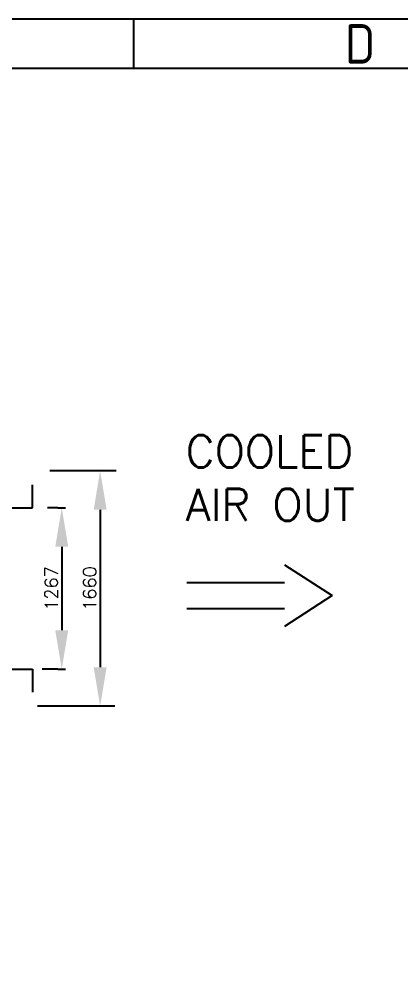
# Model space of a CAD drawing. Extents: x -106182 to 16042, y 3862 to 25647.
# Drawn here: x -95801 to -92858, y 17850 to 25268 of the extents above; entities that cross this region are included whole.
import ezdxf
from ezdxf.enums import TextEntityAlignment as Align

# ---------------------------------------------------------------- set-up
doc = ezdxf.new("R2010")
doc.units = 0
doc.header["$LTSCALE"] = 5
doc.header["$PDMODE"] = 3
doc.layers.get('0').update_dxf_attribs({"linetype": 'CONTINUOUS'})
doc.layers.get('DEFPOINTS').update_dxf_attribs({"linetype": 'CONTINUOUS'})
doc.styles.add('ISOCP', font='isocp.shx')
doc.styles.get("Standard").update_dxf_attribs({"font": 'romans.shx', "height": 100})
doc.dimstyles.get("Standard").update_dxf_attribs({"dimscale": 30, "dimtxt": 2, "dimasz": 1, "dimexe": 0.5, "dimexo": 0.5, "dimgap": 0.2, "dimtad": 1, "dimdec": 0, "dimdsep": 46, "dimtxsty": 'Standard', "dimcen": 2.5, "dimadec": 0, "dimazin": 0, "dimtfac": 1, "dimtdec": 0, "dimtmove": 2, "dimatfit": 3, "dimfxl": 1, "dimtolj": 1, "dimtzin": 0, "dimarcsym": 0})

# ---------------------------------------------------------------- blocks, each defined once
blk = doc.blocks.new('*D41')
at = {"color": 0, "lineweight": -2, "transparency": 16777216}
for p, q in [((-95503.2, 21502.7), (-95442.7, 21502.7)), ((-95472.7, 21202.7), (-95472.7, 20559.6)), ((-95503.2, 20259.6), (-95442.7, 20259.6))]:
    blk.add_line(p, q, dxfattribs=at)
at = {"color": 0, "transparency": 16777216}
for points in [[(-95522.7, 21202.7), (-95422.7, 21202.7), (-95472.7, 21502.7)], [(-95522.7, 20559.6), (-95422.7, 20559.6), (-95472.7, 20259.6)]]:
    blk.add_solid(points, dxfattribs=at)
at = {"layer": 'DEFPOINTS', "color": 0, "transparency": 16777216}
for p in [(-95563.2, 21502.7), (-95563.2, 20259.6), (-95472.7, 20259.6)]:
    blk.add_point(p, dxfattribs=at)
at = {"color": 0, "transparency": 16777216, "insert": (-95552.7, 20881.1), "char_height": 100, "attachment_point": 5, "rotation": 90}
blk.add_mtext('\\A1;1267', dxfattribs=at)
blk = doc.blocks.new('*D44')
at = {"color": 0, "lineweight": -2, "transparency": 16777216}
for p, q in [((-95112.1, 21788.4), (-95206.6, 21788.4)), ((-95176.6, 21488.4), (-95176.6, 20273.5)), ((-95123.5, 19973.5), (-95206.6, 19973.5))]:
    blk.add_line(p, q, dxfattribs=at)
at = {"color": 0, "transparency": 16777216}
for points in [[(-95226.6, 21488.4), (-95126.6, 21488.4), (-95176.6, 21788.4)], [(-95226.6, 20273.5), (-95126.6, 20273.5), (-95176.6, 19973.5)]]:
    blk.add_solid(points, dxfattribs=at)
at = {"layer": 'DEFPOINTS', "color": 0, "transparency": 16777216}
for p in [(-95052.1, 21788.4), (-95176.6, 19973.5), (-95063.5, 19973.5)]:
    blk.add_point(p, dxfattribs=at)
at = {"color": 0, "transparency": 16777216, "insert": (-95256.6, 20881), "char_height": 100, "attachment_point": 5, "rotation": 90}
blk.add_mtext('\\A1;1660', dxfattribs=at)

msp = doc.modelspace()

# ---------------------------------------------------------------- linework, layer by layer
at = {"color": 0}
for p, q in [((-94916.1, 24888.7), (-94916.1, 25268)), ((-95052.1, 21788.4), (-95563.4, 21788.4)), ((-95698.1, 21502.4), (-95698.1, 21679)), ((-95874.7, 21502.4), (-95698.1, 21502.4)), ((-95503.2, 21502.7), (-95583.3, 21502.7)), ((-93753.9, 21063.7), (-93385.9, 20827.1)), ((-94507.3, 20927.8), (-93753.9, 20927.8)), ((-93385.9, 20827.1), (-93753.9, 20587.9)), ((-93753.9, 20723.9), (-94507.3, 20723.9)), ((-95874.7, 20259.5), (-95698.1, 20259.5)), ((-95698.1, 20259.5), (-95698.1, 20082.9)), ((-95503.2, 20259.6), (-95622.9, 20259.6)), ((-95063.5, 19973.5), (-95660.4, 19973.5))]:
    msp.add_line(p, q, dxfattribs=at)
for points in [[(-84029.8, 10095.5), (-84029.8, 25268), (-105802.4, 25268), (-105802.4, 10095.5)], [(-84409.2, 10474.8), (-84409.2, 24888.7), (-105423.1, 24888.7), (-105423.1, 10474.8)]]:
    msp.add_lwpolyline(points, close=True, dxfattribs=at)

# ---------------------------------------------------------------- texts
at = {"color": 0, "style": 'ISOCP'}
msp.add_text('D', height=303.5, dxfattribs=at).set_placement((-93171.3, 25078.4), align=Align.MIDDLE)
at = {"color": 0, "insert": (-94515.9, 22061.7), "char_height": 247.173, "width": 1831.324, "attachment_point": 1}
msp.add_mtext('COOLED AIR OUT', dxfattribs=at)

# ---------------------------------------------------------------- dimensions: what is measured, and where the dimension line sits
at = {"color": 0}
for base, p1, p2, text, picture, middle in [((-95176.6, 19973.5), (-95052.1, 21788.4), (-95063.5, 19973.5), '1660', '*D44', (-95256.6, 20881)), ((-95472.7, 20259.6), (-95563.2, 21502.7), (-95563.2, 20259.6), '1267', '*D41', (-95552.7, 20881.1))]:
    dim = msp.add_linear_dim(base=base, p1=p1, p2=p2, angle=90, text=text, dimstyle='Standard', override={"dimtxt": 100, "dimasz": 10, "dimexe": 1, "dimexo": 2, "dimgap": 1, "dimcen": 2}, dxfattribs=at)
    dim.commit()
    dim.dimension.update_dxf_attribs({"geometry": picture, "text_midpoint": middle})

doc.saveas('drawing.dxf')
